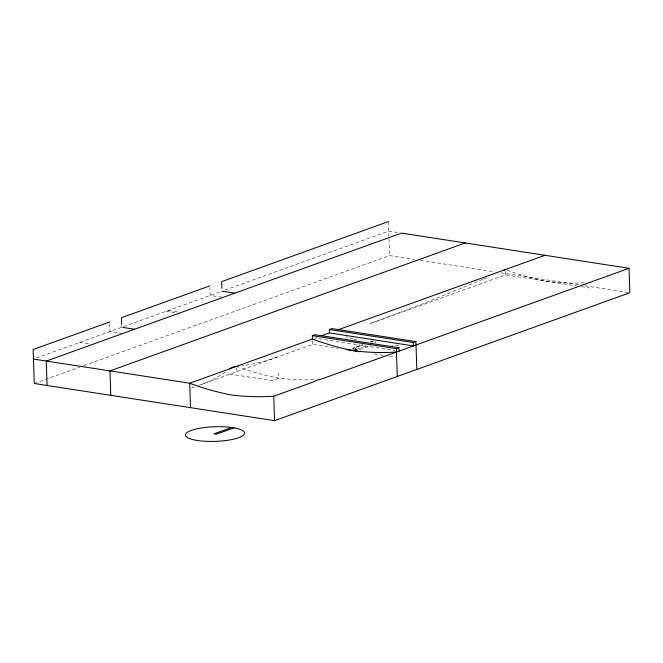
<?xml version="1.0" encoding="UTF-8"?>
<svg xmlns="http://www.w3.org/2000/svg" width="663" height="663" viewBox="0 0 663 663"><rect width="100%" height="100%" fill="white"/><g stroke="black" fill="none" stroke-linecap="round" stroke-linejoin="round"><path stroke-width="0.5" stroke-dasharray="3.31 2.49" d="M483.617 278.982L486.443 277.764M482.681 279.38L426.077 302.577L369.382 323.925L505.463 274.93L576.503 285.919M36.341 358.028L221.997 291.173M224.906 290.129L388.758 231.122L398.612 232.647M34.277 383.496L80.024 367.02M83.919 365.62L389.571 255.562L414.11 259.357M316.922 337.426L314.991 338.113L394.982 350.487M191.698 387.913L194.416 386.935M198.95 385.302L312.613 344.37L338.097 348.315M356.545 346.964L363.067 344.611M370.518 341.934L373.31 340.923M356.396 347.163L362.91 344.818M370.36 342.133L373.153 341.13M357.067 349.277L367.31 345.589M359.644 349.674L370.816 345.655M420.243 260.302L494.888 271.847M501.021 272.8L579.752 284.982M584.865 285.77L627.803 292.416M581.501 286.689L589.506 287.933M221.972 297.264L210.154 295.441L209.898 287.8M168.294 310.508L180.112 312.339M165.974 311.345L177.8 313.176M374.23 353.901L383.405 355.327M389.521 356.271L395.637 357.216M122.763 333.497L109.959 331.517L109.644 321.969M79.494 342.489L88.361 343.857M505.347 271.366L505.463 274.93M388.443 221.575L389.571 255.562M312.497 340.815L312.613 344.37M278.651 372.83L278.833 378.167L272.054 380.612L230.036 374.106L229.912 370.551M236.691 368.114L236.807 371.67M121.735 325.342L121.801 327.249M225.246 372.076A205.198 120.774 -81.2 0 1 201.668 384.325M277.167 357.133A412.668 242.882 -81.2 0 1 241.68 365.777M313.773 379.684A349.451 269.004 70.2 0 1 296.369 379.609L292.872 379.427A349.451 269.004 70.2 0 1 278.833 378.167A349.451 269.004 70.2 0 1 240.13 367.609M507.038 270.239A349.451 269.004 70.2 0 0 547.489 281.427A349.451 269.004 70.2 0 0 585.023 282.836M356.561 339.829A349.451 269.004 70.2 0 1 353.918 339.108M353.039 338.868A349.451 269.004 70.2 0 1 346.003 336.787M398.712 345.464A349.451 269.004 70.2 0 1 391.734 345.266M372.573 342.456A1.972 1.517 70.2 0 1 372.987 341.18M375.217 341.52A1.972 1.517 70.2 0 1 375.722 342.945"/><path stroke-width="0.99" d="M355.758 351.266L355.99 350.909A1.972 1.517 70.2 0 0 354.531 347.835A1.972 1.517 70.2 0 0 353.263 350.487L353.528 350.918M503.408 270.413L505.289 269.592M109.644 321.969L33.15 349.509L34.277 383.496L274.557 420.665L629.85 292.731L629.038 268.291L401.563 233.103L46.277 361.045L47.081 385.476M209.831 285.886L121.486 317.701L121.702 324.389M388.443 221.575L221.674 281.626L221.898 288.306M465.277 242.956L109.983 370.899L110.796 395.33M396.482 352.036A349.451 269.004 70.2 0 1 372.175 352.31L368.678 352.128A349.451 269.004 70.2 0 1 358.153 351.266L351.108 350.18A349.451 269.004 70.2 0 1 312.439 339.033L312.323 335.644L314.884 334.716L398.927 347.719L399.035 351.117M321.729 335.685L329.428 332.917L329.32 329.519L331.873 328.599L415.916 341.602L416.845 369.432M312.439 339.033L189.701 383.231L33.465 359.064M337.832 329.892L544.994 255.288M353.346 350.619L356.139 349.616M312.323 335.644L396.366 348.639L398.927 347.719M329.32 329.519L413.364 342.522L415.916 341.602M190.513 407.67L189.701 383.231A349.451 269.004 70.2 0 0 231.901 395.065A349.451 269.004 70.2 0 0 245.948 396.325L249.445 396.507A349.451 269.004 70.2 0 0 273.744 396.234L313.897 381.772A32.006 18.837 -81.2 0 1 320.677 379.335L629.038 268.291M231.569 427.502L213.859 433.875L216.221 434.24L233.931 427.867M221.997 291.173L234.801 293.154M329.428 332.917L413.472 345.92L413.364 342.522M346.243 349.575L359.968 351.697M122.788 327.406L134.606 329.238M396.366 348.639L397.286 376.476M273.744 396.234L274.557 420.665M229.854 368.769A32.006 18.837 -81.2 0 1 236.633 366.332A349.451 269.004 70.2 0 0 238.382 366.979M232.804 427.66L229.572 427.237A29.578 7.31 -1.9 0 0 185.565 434.414A29.578 7.31 -1.9 0 0 225.428 440.58A29.578 7.31 -1.9 0 0 235.738 428.199L232.804 427.66"/></g></svg>
